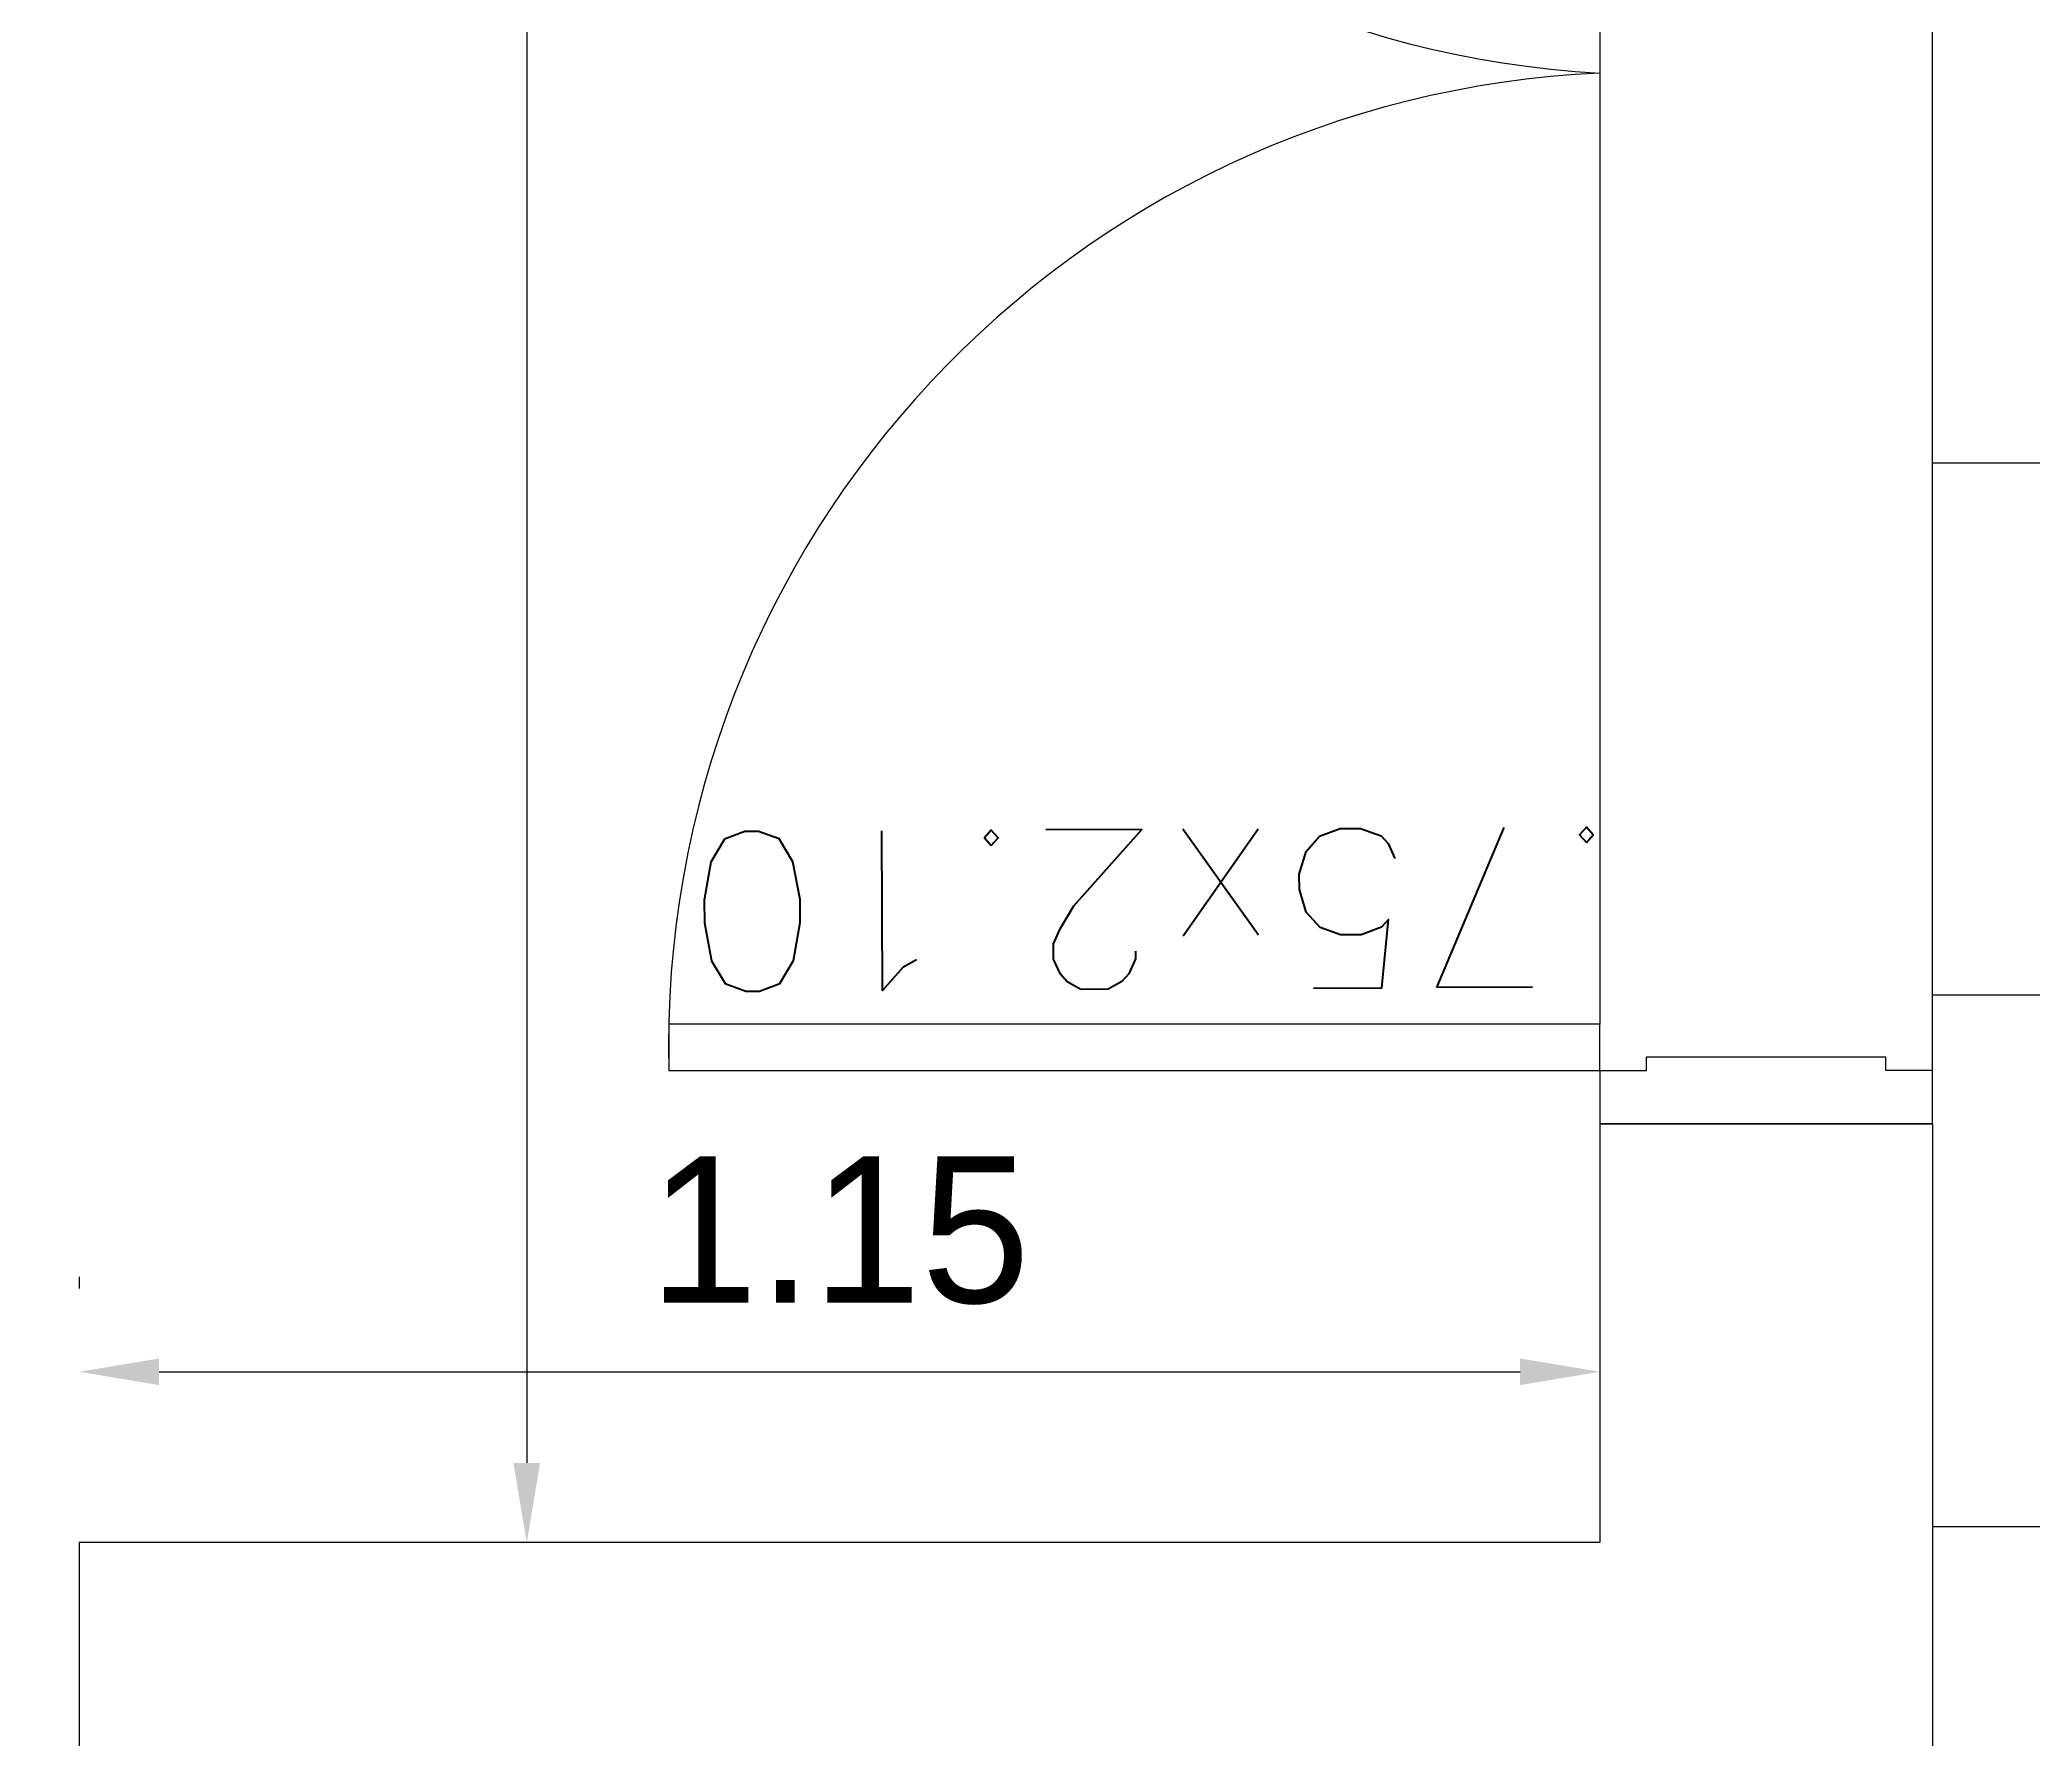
# Model space of a CAD drawing. Extents: x 381 to 417.7, y 184.4 to 253.5.
# Drawn here: x 408.297 to 409.795, y 240.641 to 241.918 of the extents above; entities that cross this region are included whole.
import ezdxf

# ---------------------------------------------------------------- set-up
doc = ezdxf.new("R2010")
doc.units = 0
doc.header["$MEASUREMENT"] = 0
doc.layers.get('0').update_dxf_attribs({"linetype": 'CONTINUOUS'})
doc.layers.get('DEFPOINTS').update_dxf_attribs({"linetype": 'CONTINUOUS'})
for name, color, linetype in [('CAIXILHOS', 7, 'CONTINUOUS'), ('COTA', 5, 'CONTINUOUS'), ('COTAEX', 7, 'CONTINUOUS'), ('PAREDE', 6, 'CONTINUOUS')]:
    doc.layers.add(name, color=color, linetype=linetype)
doc.styles.add('ADRIANA', font='romans.shx', dxfattribs={"height": 0.12})
doc.styles.add('EXECUÇÃO', font='', dxfattribs={"height": 0.11})
doc.styles.get('EXECUÇÃO').set_extended_font_data('AvantGarde Md BT')
doc.dimstyles.new('COTAEXEC', dxfattribs={"dimscale": 0.05, "dimtxt": 0.11, "dimasz": 1.2, "dimexe": 1.25, "dimexo": 4, "dimgap": 1, "dimtad": 1, "dimrnd": 0.005, "dimzin": 4, "dimdsep": 46, "dimtxsty": 'EXECUÇÃO', "dimcen": 2.5, "dimdle": 0.15, "dimclrd": 2, "dimclre": 2, "dimclrt": 220, "dimadec": 0, "dimazin": 0, "dimtfac": 0.075, "dimtmove": 2, "dimatfit": 3, "dimfxl": 1, "dimtolj": 1, "dimtzin": 0, "dimarcsym": 0})

# ---------------------------------------------------------------- blocks, each defined once
blk = doc.blocks.new('*D68')
at = {"color": 2, "linetype": 'ByBlock'}
for p, q in [((408.1264, 240.7882), (408.0823, 240.7882)), ((408.1448, 240.7282), (408.1448, 236.9549)), ((408.1264, 236.8949), (408.0823, 236.8949))]:
    blk.add_line(p, q, dxfattribs=at)
for points in [[(408.1348, 240.7282), (408.1548, 240.7282), (408.1448, 240.7882)], [(408.1348, 236.9549), (408.1548, 236.9549), (408.1448, 236.8949)]]:
    blk.add_solid(points, dxfattribs=at)
at = {"layer": 'DEFPOINTS', "color": 0, "linetype": 'ByBlock'}
for p in [(408.3264, 240.7882), (408.1448, 236.8949), (408.3264, 236.8949)]:
    blk.add_point(p, dxfattribs=at)
at = {"color": 220, "linetype": 'ByBlock', "insert": (408.0376, 238.8415), "char_height": 0.11, "attachment_point": 5, "rotation": 90, "style": 'EXECUÇÃO'}
blk.add_mtext('\\A1;3.90', dxfattribs=at)
blk = doc.blocks.new('*D69')
at = {"color": 2, "linetype": 'ByBlock'}
for p, q in [((408.3264, 240.9882), (408.3264, 240.9792)), ((409.4695, 240.9882), (409.4695, 240.9792)), ((408.3864, 240.9167), (409.4095, 240.9167))]:
    blk.add_line(p, q, dxfattribs=at)
for points in [[(408.3864, 240.9267), (408.3864, 240.9067), (408.3264, 240.9167)], [(409.4095, 240.9267), (409.4095, 240.9067), (409.4695, 240.9167)]]:
    blk.add_solid(points, dxfattribs=at)
at = {"layer": 'DEFPOINTS', "color": 0, "linetype": 'ByBlock'}
for p in [(409.4695, 240.9167), (408.3264, 240.7882), (409.4695, 240.7882)]:
    blk.add_point(p, dxfattribs=at)
at = {"color": 220, "linetype": 'ByBlock', "insert": (408.898, 241.0228), "char_height": 0.11, "attachment_point": 5, "style": 'EXECUÇÃO'}
blk.add_mtext('\\A1;1.15', dxfattribs=at)
blk = doc.blocks.new('*D70')
at = {"color": 2, "linetype": 'ByBlock'}
for p, q in [((409.2695, 243.9482), (408.6003, 243.9482)), ((408.6628, 243.8882), (408.6628, 240.8482)), ((409.2695, 240.7882), (408.6003, 240.7882))]:
    blk.add_line(p, q, dxfattribs=at)
for points in [[(408.6528, 243.8882), (408.6728, 243.8882), (408.6628, 243.9482)], [(408.6528, 240.8482), (408.6728, 240.8482), (408.6628, 240.7882)]]:
    blk.add_solid(points, dxfattribs=at)
at = {"layer": 'DEFPOINTS', "color": 0, "linetype": 'ByBlock'}
for p in [(409.4695, 243.9482), (408.6628, 240.7882), (409.4695, 240.7882)]:
    blk.add_point(p, dxfattribs=at)
at = {"color": 220, "linetype": 'ByBlock', "insert": (408.5556, 242.3682), "char_height": 0.11, "attachment_point": 5, "rotation": 90, "style": 'EXECUÇÃO'}
blk.add_mtext('\\A1;3.16', dxfattribs=at)

msp = doc.modelspace()

# ---------------------------------------------------------------- hatches: boundary and pattern name
h = msp.add_hatch()
h.set_pattern_fill('_U', color=44, scale=0.4, style=0, double=1, pattern_type=0)
h.set_pattern_definition([(0, (0, 0), (0, 0.4), []), (90, (0, 0), (-0.4, 2e-17), [])])
h.paths.add_polyline_path([(412.0764, 242.9982), (409.7195, 242.9982), (409.7195, 242.6832), (409.7195, 242.6432), (409.7195, 241.1432), (409.7195, 241.1032), (409.7195, 240.5382), (409.7195, 239.0882), (408.5764, 239.0882), (408.5764, 236.9449), (408.577, 236.9449), (408.577, 236.8949), (408.5764, 236.8949), (408.5764, 236.6449), (412.0764, 236.6449)])
h.paths.add_polyline_path([(411.6264, 240.3132), (411.6264, 240.7132), (412.0264, 240.7132), (412.0264, 240.3132)], flags=16)
h.paths.add_polyline_path([(411.6264, 237.1599), (412.0264, 237.1599), (412.0264, 236.7599), (411.6264, 236.7599)], flags=16)
h.paths.add_polyline_path([(410.1514, 240.5878), (410.5015, 240.5878), (410.5015, 240.4185), (410.1514, 240.4185)], flags=24)
h.paths.add_polyline_path([(408.8529, 237.3738), (409.2786, 237.3738), (409.2786, 237.5538), (408.8529, 237.5538)], flags=24)
h.paths.add_polyline_path([(408.6719, 237.584), (409.5776, 237.584), (409.5776, 237.764), (408.6719, 237.764)], flags=24)
h.paths.add_polyline_path([(410.6449, 241.7241), (411.0699, 241.7241), (411.0699, 241.9491), (410.6449, 241.9491)], flags=24)

# ---------------------------------------------------------------- linework, layer by layer
at = {"color": 3}
for p, q in [((408.7695, 241.1782), (408.7695, 241.1432)), ((409.4695, 241.1782), (408.7695, 241.1782)), ((409.4695, 241.1432), (409.4695, 241.1782)), ((408.7695, 241.1432), (409.4695, 241.1432))]:
    msp.add_line(p, q, dxfattribs=at)
at = {"color": 4}
for p, q in [((409.6845, 241.1532), (409.5045, 241.1532)), ((409.5045, 241.1432), (409.5045, 241.1532)), ((409.6845, 241.1432), (409.6845, 241.1532)), ((409.4695, 241.1432), (409.5045, 241.1432)), ((409.4695, 241.1432), (409.4695, 241.1032)), ((409.7195, 241.1432), (409.6845, 241.1432)), ((409.7195, 241.1032), (409.7195, 241.1432)), ((409.4695, 241.1032), (409.7195, 241.1032))]:
    msp.add_line(p, q, dxfattribs=at)
msp.add_line((409.7195, 241.1032), (409.4695, 241.1032))
at = {"layer": 'CAIXILHOS'}
for p, q in [((409.7195, 241.1432), (409.7195, 242.6432)), ((409.4695, 242.6082), (409.4695, 241.1782))]:
    msp.add_line(p, q, dxfattribs=at)
at = {"layer": 'CAIXILHOS', "color": 6}
for p, q in [((409.4695, 241.1032), (409.4695, 240.7882)), ((409.7195, 241.1032), (409.7195, 240.5382)), ((409.4695, 240.7882), (408.3264, 240.7882))]:
    msp.add_line(p, q, dxfattribs=at)
at = {"layer": 'CAIXILHOS'}
for centre, radius, start, end in [((409.512, 242.6345), 0.7426, 179.3344, 266.7157), ((409.5025, 241.1607), 0.7332, 92.5823, 181.3676)]:
    msp.add_arc(centre, radius, start, end, dxfattribs=at)
at = {"layer": 'PAREDE'}
msp.add_line((408.3264, 240.7882), (408.3264, 240.5382), dxfattribs=at)

# ---------------------------------------------------------------- texts
at = {"layer": 'COTAEX', "style": 'ADRIANA'}
msp.add_text('.75x2.10', height=0.12, rotation=180.2938, dxfattribs=at).set_placement((409.4851, 241.3263))

# ---------------------------------------------------------------- dimensions: what is measured, and where the dimension line sits
at = {"layer": 'COTA'}
for base, p1, p2, picture, middle in [((408.6628, 240.7882), (409.4695, 243.9482), (409.4695, 240.7882), '*D70', (408.5556, 242.3682)), ((408.1448, 236.8949), (408.3264, 240.7882), (408.3264, 236.8949), '*D68', (408.0376, 238.8415))]:
    dim = msp.add_linear_dim(base=base, p1=p1, p2=p2, angle=90, dimstyle='COTAEXEC', dxfattribs=at)
    dim.commit()
    dim.dimension.update_dxf_attribs({"geometry": picture, "text_midpoint": middle})
dim = msp.add_linear_dim(base=(409.4695, 240.9167), p1=(408.3264, 240.7882), p2=(409.4695, 240.7882), dimstyle='COTAEXEC', dxfattribs=at)
dim.commit()
dim.dimension.update_dxf_attribs({"geometry": '*D69', "text_midpoint": (408.898, 241.0228)})

doc.saveas('drawing.dxf')
